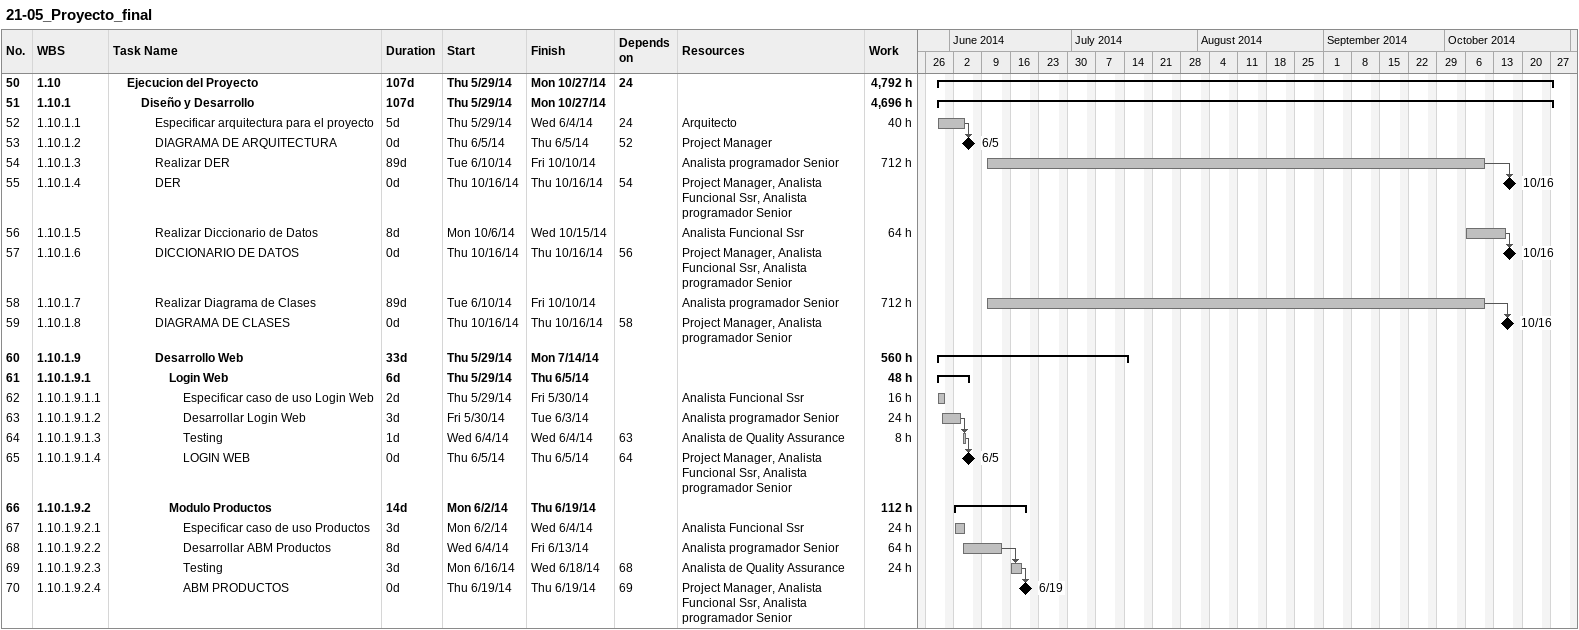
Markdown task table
21-05_Proyecto_final

| ID | WBS | Task | Duration | Start | Finish | Predecessors | Resources | Work (h) |
|---|---|---|---|---|---|---|---|---|
| 50 | 1.10 | **Ejecucion del Proyecto** | 107d | 2014-05-29 | 2014-10-27 | 24 |  | 4792 |
| 51 | 1.10.1 | **Diseño y Desarrollo** | 107d | 2014-05-29 | 2014-10-27 |  |  | 4696 |
| 52 | 1.10.1.1 | Especificar arquitectura para el proyecto | 5d | 2014-05-29 | 2014-06-04 | 24 | Arquitecto | 40 |
| 53 | 1.10.1.2 | DIAGRAMA DE ARQUITECTURA | 0d | 2014-06-05 | 2014-06-05 | 52 | Project Manager |  |
| 54 | 1.10.1.3 | Realizar DER | 89d | 2014-06-10 | 2014-10-10 |  | Analista programador Senior | 712 |
| 55 | 1.10.1.4 | DER | 0d | 2014-10-16 | 2014-10-16 | 54 | Project Manager, Analista Funcional Ssr, Analista programador Senior |  |
| 56 | 1.10.1.5 | Realizar Diccionario de Datos | 8d | 2014-10-06 | 2014-10-15 |  | Analista Funcional Ssr | 64 |
| 57 | 1.10.1.6 | DICCIONARIO DE DATOS | 0d | 2014-10-16 | 2014-10-16 | 56 | Project Manager, Analista Funcional Ssr, Analista programador Senior |  |
| 58 | 1.10.1.7 | Realizar Diagrama de Clases | 89d | 2014-06-10 | 2014-10-10 |  | Analista programador Senior | 712 |
| 59 | 1.10.1.8 | DIAGRAMA DE CLASES | 0d | 2014-10-16 | 2014-10-16 | 58 | Project Manager, Analista programador Senior |  |
| 60 | 1.10.1.9 | **Desarrollo Web** | 33d | 2014-05-29 | 2014-07-14 |  |  | 560 |
| 61 | 1.10.1.9.1 | **Login Web** | 6d | 2014-05-29 | 2014-06-05 |  |  | 48 |
| 62 | 1.10.1.9.1.1 | Especificar caso de uso Login Web | 2d | 2014-05-29 | 2014-05-30 |  | Analista Funcional Ssr | 16 |
| 63 | 1.10.1.9.1.2 | Desarrollar Login Web | 3d | 2014-05-30 | 2014-06-03 |  | Analista programador Senior | 24 |
| 64 | 1.10.1.9.1.3 | Testing | 1d | 2014-06-04 | 2014-06-04 | 63 | Analista de Quality Assurance | 8 |
| 65 | 1.10.1.9.1.4 | LOGIN WEB | 0d | 2014-06-05 | 2014-06-05 | 64 | Project Manager, Analista Funcional Ssr, Analista programador Senior |  |
| 66 | 1.10.1.9.2 | **Modulo Productos** | 14d | 2014-06-02 | 2014-06-19 |  |  | 112 |
| 67 | 1.10.1.9.2.1 | Especificar caso de uso Productos | 3d | 2014-06-02 | 2014-06-04 |  | Analista Funcional Ssr | 24 |
| 68 | 1.10.1.9.2.2 | Desarrollar ABM Productos | 8d | 2014-06-04 | 2014-06-13 |  | Analista programador Senior | 64 |
| 69 | 1.10.1.9.2.3 | Testing | 3d | 2014-06-16 | 2014-06-18 | 68 | Analista de Quality Assurance | 24 |
| 70 | 1.10.1.9.2.4 | ABM PRODUCTOS | 0d | 2014-06-19 | 2014-06-19 | 69 | Project Manager, Analista Funcional Ssr, Analista programador Senior |  |
